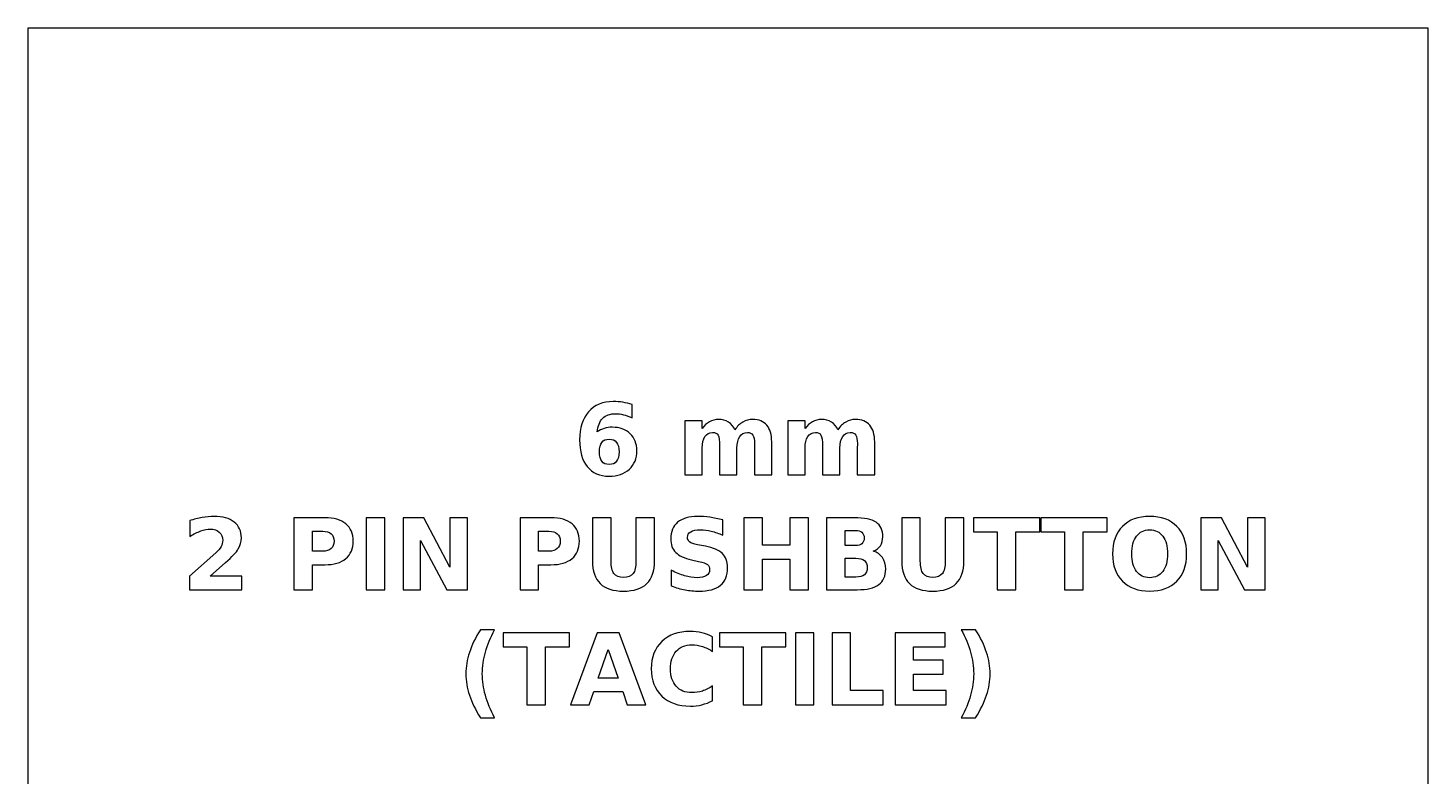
# Model space of a CAD drawing. Header units: centimetres. Extents: x -11.5 to -9.5, y -15.85 to -12.85.
# Drawn here: x -11.5 to -9.5, y -13.92 to -12.85 of the extents above; entities that cross this region are included whole.
import ezdxf

# ---------------------------------------------------------------- set-up
doc = ezdxf.new("R2010")
doc.units = ezdxf.units.CM
doc.header["$MEASUREMENT"] = 0
doc.layers.add('Layer 1', color=7, linetype='Continuous')

msp = doc.modelspace()

# ---------------------------------------------------------------- linework, layer by layer
at = {"layer": 'Layer 1', "color": 7}
msp.add_open_spline([(-11.5, -12.85), (-11.5, -12.85), (-9.5, -12.85), (-9.5, -12.85), (-9.5, -12.85), (-9.5, -12.85), (-9.5, -15.85), (-9.5, -15.85), (-9.5, -15.85), (-9.5, -15.85), (-11.5, -15.85), (-11.5, -15.85), (-11.5, -15.85), (-11.5, -15.85), (-11.5, -12.85), (-11.5, -12.85)], degree=3, knots=[0, 0, 0, 0, 0.25, 0.25, 0.25, 0.25, 0.5, 0.5, 0.5, 0.5, 0.75, 0.75, 0.75, 0.75, 1, 1, 1, 1], dxfattribs=at)
at = {"layer": 'Layer 1', "color": 250}
for points, knots in [([(-10.63686, -13.38802), (-10.63686, -13.38802), (-10.63686, -13.40705), (-10.63686, -13.40705), (-10.63686, -13.40705), (-10.64123, -13.40498), (-10.64532, -13.40345), (-10.64918, -13.40246), (-10.64918, -13.40246), (-10.65304, -13.40147), (-10.65682, -13.40098), (-10.66049, -13.40098), (-10.66049, -13.40098), (-10.6684, -13.40098), (-10.67453, -13.40317), (-10.67895, -13.40757), (-10.67895, -13.40757), (-10.68335, -13.41194), (-10.68594, -13.41845), (-10.68667, -13.42709), (-10.68667, -13.42709), (-10.68364, -13.42485), (-10.68034, -13.42316), (-10.67681, -13.42203), (-10.67681, -13.42203), (-10.67329, -13.4209), (-10.66943, -13.42034), (-10.66524, -13.42034), (-10.66524, -13.42034), (-10.65473, -13.42034), (-10.64624, -13.42342), (-10.6398, -13.42958), (-10.6398, -13.42958), (-10.63333, -13.43572), (-10.63011, -13.44378), (-10.63011, -13.45376), (-10.63011, -13.45376), (-10.63011, -13.46479), (-10.63371, -13.47361), (-10.64093, -13.48026), (-10.64093, -13.48026), (-10.64812, -13.48689), (-10.65781, -13.49021), (-10.66992, -13.49021), (-10.66992, -13.49021), (-10.68328, -13.49021), (-10.69363, -13.48569), (-10.70097, -13.47666), (-10.70097, -13.47666), (-10.70828, -13.46765), (-10.71195, -13.45484), (-10.71195, -13.43826), (-10.71195, -13.43826), (-10.71195, -13.42128), (-10.70767, -13.40792), (-10.69911, -13.39821), (-10.69911, -13.39821), (-10.69053, -13.38849), (-10.67879, -13.38362), (-10.66386, -13.38362), (-10.66386, -13.38362), (-10.65913, -13.38362), (-10.65454, -13.384), (-10.65007, -13.38473), (-10.65007, -13.38473), (-10.64563, -13.38546), (-10.64123, -13.38656), (-10.63686, -13.38802)], [0, 0, 0, 0, 0.0588235, 0.0588235, 0.0588235, 0.0588235, 0.1176471, 0.1176471, 0.1176471, 0.1176471, 0.1764706, 0.1764706, 0.1764706, 0.1764706, 0.2352941, 0.2352941, 0.2352941, 0.2352941, 0.2941176, 0.2941176, 0.2941176, 0.2941176, 0.3529412, 0.3529412, 0.3529412, 0.3529412, 0.4117647, 0.4117647, 0.4117647, 0.4117647, 0.4705882, 0.4705882, 0.4705882, 0.4705882, 0.5294118, 0.5294118, 0.5294118, 0.5294118, 0.5882353, 0.5882353, 0.5882353, 0.5882353, 0.6470588, 0.6470588, 0.6470588, 0.6470588, 0.7058824, 0.7058824, 0.7058824, 0.7058824, 0.7647059, 0.7647059, 0.7647059, 0.7647059, 0.8235294, 0.8235294, 0.8235294, 0.8235294, 0.8823529, 0.8823529, 0.8823529, 0.8823529, 0.9411765, 0.9411765, 0.9411765, 0.9411765, 1, 1, 1, 1]), ([(-10.49001, -13.42386), (-10.48688, -13.41909), (-10.48319, -13.41544), (-10.47888, -13.41295), (-10.47888, -13.41295), (-10.47458, -13.41043), (-10.46988, -13.40919), (-10.46473, -13.40919), (-10.46473, -13.40919), (-10.45586, -13.40919), (-10.44911, -13.41192), (-10.44448, -13.4174), (-10.44448, -13.4174), (-10.43984, -13.42285), (-10.43751, -13.4308), (-10.43751, -13.44122), (-10.43751, -13.44122), (-10.43751, -13.44122), (-10.43751, -13.48821), (-10.43751, -13.48821), (-10.43751, -13.48821), (-10.43751, -13.48821), (-10.46233, -13.48821), (-10.46233, -13.48821), (-10.46233, -13.48821), (-10.46233, -13.48821), (-10.46233, -13.44797), (-10.46233, -13.44797), (-10.46233, -13.44797), (-10.46228, -13.44738), (-10.46226, -13.44677), (-10.46223, -13.44611), (-10.46223, -13.44611), (-10.46221, -13.44548), (-10.46219, -13.44456), (-10.46219, -13.44336), (-10.46219, -13.44336), (-10.46219, -13.4379), (-10.46298, -13.43393), (-10.46461, -13.43148), (-10.46461, -13.43148), (-10.46621, -13.42901), (-10.46879, -13.42779), (-10.47237, -13.42779), (-10.47237, -13.42779), (-10.47707, -13.42779), (-10.48067, -13.42972), (-10.48323, -13.43358), (-10.48323, -13.43358), (-10.48577, -13.43743), (-10.48709, -13.44301), (-10.48719, -13.45032), (-10.48719, -13.45032), (-10.48719, -13.45032), (-10.48719, -13.48821), (-10.48719, -13.48821), (-10.48719, -13.48821), (-10.48719, -13.48821), (-10.512, -13.48821), (-10.512, -13.48821), (-10.512, -13.48821), (-10.512, -13.48821), (-10.512, -13.44797), (-10.512, -13.44797), (-10.512, -13.44797), (-10.512, -13.43943), (-10.51273, -13.43393), (-10.51421, -13.43148), (-10.51421, -13.43148), (-10.51567, -13.42901), (-10.51828, -13.42779), (-10.52204, -13.42779), (-10.52204, -13.42779), (-10.52679, -13.42779), (-10.53044, -13.42974), (-10.533, -13.43362), (-10.533, -13.43362), (-10.53556, -13.4375), (-10.53686, -13.44303), (-10.53686, -13.45025), (-10.53686, -13.45025), (-10.53686, -13.45025), (-10.53686, -13.48821), (-10.53686, -13.48821), (-10.53686, -13.48821), (-10.53686, -13.48821), (-10.56167, -13.48821), (-10.56167, -13.48821), (-10.56167, -13.48821), (-10.56167, -13.48821), (-10.56167, -13.41105), (-10.56167, -13.41105), (-10.56167, -13.41105), (-10.56167, -13.41105), (-10.53686, -13.41105), (-10.53686, -13.41105), (-10.53686, -13.41105), (-10.53686, -13.41105), (-10.53686, -13.42236), (-10.53686, -13.42236), (-10.53686, -13.42236), (-10.53382, -13.41798), (-10.53034, -13.41472), (-10.52641, -13.4125), (-10.52641, -13.4125), (-10.52249, -13.41029), (-10.51816, -13.40919), (-10.51343, -13.40919), (-10.51343, -13.40919), (-10.50812, -13.40919), (-10.50339, -13.41048), (-10.49932, -13.41305), (-10.49932, -13.41305), (-10.49523, -13.41563), (-10.49212, -13.41923), (-10.49001, -13.42386)], [0, 0, 0, 0, 0.0344828, 0.0344828, 0.0344828, 0.0344828, 0.0689655, 0.0689655, 0.0689655, 0.0689655, 0.1034483, 0.1034483, 0.1034483, 0.1034483, 0.137931, 0.137931, 0.137931, 0.137931, 0.1724138, 0.1724138, 0.1724138, 0.1724138, 0.2068966, 0.2068966, 0.2068966, 0.2068966, 0.2413793, 0.2413793, 0.2413793, 0.2413793, 0.2758621, 0.2758621, 0.2758621, 0.2758621, 0.3103448, 0.3103448, 0.3103448, 0.3103448, 0.3448276, 0.3448276, 0.3448276, 0.3448276, 0.3793103, 0.3793103, 0.3793103, 0.3793103, 0.4137931, 0.4137931, 0.4137931, 0.4137931, 0.4482759, 0.4482759, 0.4482759, 0.4482759, 0.4827586, 0.4827586, 0.4827586, 0.4827586, 0.5172414, 0.5172414, 0.5172414, 0.5172414, 0.5517241, 0.5517241, 0.5517241, 0.5517241, 0.5862069, 0.5862069, 0.5862069, 0.5862069, 0.6206897, 0.6206897, 0.6206897, 0.6206897, 0.6551724, 0.6551724, 0.6551724, 0.6551724, 0.6896552, 0.6896552, 0.6896552, 0.6896552, 0.7241379, 0.7241379, 0.7241379, 0.7241379, 0.7586207, 0.7586207, 0.7586207, 0.7586207, 0.7931034, 0.7931034, 0.7931034, 0.7931034, 0.8275862, 0.8275862, 0.8275862, 0.8275862, 0.862069, 0.862069, 0.862069, 0.862069, 0.8965517, 0.8965517, 0.8965517, 0.8965517, 0.9310345, 0.9310345, 0.9310345, 0.9310345, 0.9655172, 0.9655172, 0.9655172, 0.9655172, 1, 1, 1, 1]), ([(-10.34297, -13.42386), (-10.33984, -13.41909), (-10.33615, -13.41544), (-10.33184, -13.41295), (-10.33184, -13.41295), (-10.32754, -13.41043), (-10.32284, -13.40919), (-10.31769, -13.40919), (-10.31769, -13.40919), (-10.30882, -13.40919), (-10.30207, -13.41192), (-10.29744, -13.4174), (-10.29744, -13.4174), (-10.2928, -13.42285), (-10.29047, -13.4308), (-10.29047, -13.44122), (-10.29047, -13.44122), (-10.29047, -13.44122), (-10.29047, -13.48821), (-10.29047, -13.48821), (-10.29047, -13.48821), (-10.29047, -13.48821), (-10.31529, -13.48821), (-10.31529, -13.48821), (-10.31529, -13.48821), (-10.31529, -13.48821), (-10.31529, -13.44797), (-10.31529, -13.44797), (-10.31529, -13.44797), (-10.31524, -13.44738), (-10.31522, -13.44677), (-10.31519, -13.44611), (-10.31519, -13.44611), (-10.31517, -13.44548), (-10.31515, -13.44456), (-10.31515, -13.44336), (-10.31515, -13.44336), (-10.31515, -13.4379), (-10.31594, -13.43393), (-10.31757, -13.43148), (-10.31757, -13.43148), (-10.31917, -13.42901), (-10.32175, -13.42779), (-10.32533, -13.42779), (-10.32533, -13.42779), (-10.33003, -13.42779), (-10.33363, -13.42972), (-10.33619, -13.43358), (-10.33619, -13.43358), (-10.33873, -13.43743), (-10.34005, -13.44301), (-10.34015, -13.45032), (-10.34015, -13.45032), (-10.34015, -13.45032), (-10.34015, -13.48821), (-10.34015, -13.48821), (-10.34015, -13.48821), (-10.34015, -13.48821), (-10.36496, -13.48821), (-10.36496, -13.48821), (-10.36496, -13.48821), (-10.36496, -13.48821), (-10.36496, -13.44797), (-10.36496, -13.44797), (-10.36496, -13.44797), (-10.36496, -13.43943), (-10.36569, -13.43393), (-10.36717, -13.43148), (-10.36717, -13.43148), (-10.36863, -13.42901), (-10.37124, -13.42779), (-10.375, -13.42779), (-10.375, -13.42779), (-10.37975, -13.42779), (-10.3834, -13.42974), (-10.38596, -13.43362), (-10.38596, -13.43362), (-10.38852, -13.4375), (-10.38982, -13.44303), (-10.38982, -13.45025), (-10.38982, -13.45025), (-10.38982, -13.45025), (-10.38982, -13.48821), (-10.38982, -13.48821), (-10.38982, -13.48821), (-10.38982, -13.48821), (-10.41463, -13.48821), (-10.41463, -13.48821), (-10.41463, -13.48821), (-10.41463, -13.48821), (-10.41463, -13.41105), (-10.41463, -13.41105), (-10.41463, -13.41105), (-10.41463, -13.41105), (-10.38982, -13.41105), (-10.38982, -13.41105), (-10.38982, -13.41105), (-10.38982, -13.41105), (-10.38982, -13.42236), (-10.38982, -13.42236), (-10.38982, -13.42236), (-10.38678, -13.41798), (-10.3833, -13.41472), (-10.37937, -13.4125), (-10.37937, -13.4125), (-10.37545, -13.41029), (-10.37112, -13.40919), (-10.36639, -13.40919), (-10.36639, -13.40919), (-10.36108, -13.40919), (-10.35635, -13.41048), (-10.35228, -13.41305), (-10.35228, -13.41305), (-10.34819, -13.41563), (-10.34508, -13.41923), (-10.34297, -13.42386)], [0, 0, 0, 0, 0.0344828, 0.0344828, 0.0344828, 0.0344828, 0.0689655, 0.0689655, 0.0689655, 0.0689655, 0.1034483, 0.1034483, 0.1034483, 0.1034483, 0.137931, 0.137931, 0.137931, 0.137931, 0.1724138, 0.1724138, 0.1724138, 0.1724138, 0.2068966, 0.2068966, 0.2068966, 0.2068966, 0.2413793, 0.2413793, 0.2413793, 0.2413793, 0.2758621, 0.2758621, 0.2758621, 0.2758621, 0.3103448, 0.3103448, 0.3103448, 0.3103448, 0.3448276, 0.3448276, 0.3448276, 0.3448276, 0.3793103, 0.3793103, 0.3793103, 0.3793103, 0.4137931, 0.4137931, 0.4137931, 0.4137931, 0.4482759, 0.4482759, 0.4482759, 0.4482759, 0.4827586, 0.4827586, 0.4827586, 0.4827586, 0.5172414, 0.5172414, 0.5172414, 0.5172414, 0.5517241, 0.5517241, 0.5517241, 0.5517241, 0.5862069, 0.5862069, 0.5862069, 0.5862069, 0.6206897, 0.6206897, 0.6206897, 0.6206897, 0.6551724, 0.6551724, 0.6551724, 0.6551724, 0.6896552, 0.6896552, 0.6896552, 0.6896552, 0.7241379, 0.7241379, 0.7241379, 0.7241379, 0.7586207, 0.7586207, 0.7586207, 0.7586207, 0.7931034, 0.7931034, 0.7931034, 0.7931034, 0.8275862, 0.8275862, 0.8275862, 0.8275862, 0.862069, 0.862069, 0.862069, 0.862069, 0.8965517, 0.8965517, 0.8965517, 0.8965517, 0.9310345, 0.9310345, 0.9310345, 0.9310345, 0.9655172, 0.9655172, 0.9655172, 0.9655172, 1, 1, 1, 1]), ([(-10.66964, -13.43743), (-10.6743, -13.43743), (-10.67778, -13.43894), (-10.68008, -13.44195), (-10.68008, -13.44195), (-10.68241, -13.44496), (-10.68356, -13.44948), (-10.68356, -13.45547), (-10.68356, -13.45547), (-10.68356, -13.46149), (-10.68241, -13.46601), (-10.68008, -13.46902), (-10.68008, -13.46902), (-10.67778, -13.47203), (-10.6743, -13.47353), (-10.66964, -13.47353), (-10.66964, -13.47353), (-10.66496, -13.47353), (-10.66146, -13.47203), (-10.65915, -13.46902), (-10.65915, -13.46902), (-10.65682, -13.46601), (-10.65567, -13.46149), (-10.65567, -13.45547), (-10.65567, -13.45547), (-10.65567, -13.44948), (-10.65682, -13.44496), (-10.65915, -13.44195), (-10.65915, -13.44195), (-10.66146, -13.43894), (-10.66496, -13.43743), (-10.66964, -13.43743)], [0, 0, 0, 0, 0.125, 0.125, 0.125, 0.125, 0.25, 0.25, 0.25, 0.25, 0.375, 0.375, 0.375, 0.375, 0.5, 0.5, 0.5, 0.5, 0.625, 0.625, 0.625, 0.625, 0.75, 0.75, 0.75, 0.75, 0.875, 0.875, 0.875, 0.875, 1, 1, 1, 1]), ([(-11.23977, -13.63296), (-11.23977, -13.63296), (-11.19449, -13.63296), (-11.19449, -13.63296), (-11.19449, -13.63296), (-11.19449, -13.63296), (-11.19449, -13.65246), (-11.19449, -13.65246), (-11.19449, -13.65246), (-11.19449, -13.65246), (-11.26926, -13.65246), (-11.26926, -13.65246), (-11.26926, -13.65246), (-11.26926, -13.65246), (-11.26926, -13.63296), (-11.26926, -13.63296), (-11.26926, -13.63296), (-11.26926, -13.63296), (-11.2317, -13.59983), (-11.2317, -13.59983), (-11.2317, -13.59983), (-11.22834, -13.59679), (-11.22587, -13.59383), (-11.22427, -13.59094), (-11.22427, -13.59094), (-11.22265, -13.58804), (-11.22185, -13.58503), (-11.22185, -13.5819), (-11.22185, -13.5819), (-11.22185, -13.57708), (-11.22347, -13.5732), (-11.22671, -13.57026), (-11.22671, -13.57026), (-11.22994, -13.56732), (-11.23424, -13.56587), (-11.23963, -13.56587), (-11.23963, -13.56587), (-11.24376, -13.56587), (-11.24828, -13.56676), (-11.2532, -13.56852), (-11.2532, -13.56852), (-11.25811, -13.57029), (-11.26338, -13.57292), (-11.26898, -13.5764), (-11.26898, -13.5764), (-11.26898, -13.5764), (-11.26898, -13.5538), (-11.26898, -13.5538), (-11.26898, -13.5538), (-11.263, -13.55183), (-11.2571, -13.55032), (-11.25127, -13.54929), (-11.25127, -13.54929), (-11.24543, -13.54825), (-11.23972, -13.54773), (-11.2341, -13.54773), (-11.2341, -13.54773), (-11.2218, -13.54773), (-11.21223, -13.55044), (-11.20541, -13.55587), (-11.20541, -13.55587), (-11.19859, -13.56128), (-11.19518, -13.56883), (-11.19518, -13.57854), (-11.19518, -13.57854), (-11.19518, -13.58414), (-11.19663, -13.58936), (-11.19953, -13.59421), (-11.19953, -13.59421), (-11.20242, -13.59905), (-11.20851, -13.60554), (-11.21778, -13.61368), (-11.21778, -13.61368), (-11.21778, -13.61368), (-11.23977, -13.63296), (-11.23977, -13.63296)], [0, 0, 0, 0, 0.0526316, 0.0526316, 0.0526316, 0.0526316, 0.1052632, 0.1052632, 0.1052632, 0.1052632, 0.1578947, 0.1578947, 0.1578947, 0.1578947, 0.2105263, 0.2105263, 0.2105263, 0.2105263, 0.2631579, 0.2631579, 0.2631579, 0.2631579, 0.3157895, 0.3157895, 0.3157895, 0.3157895, 0.3684211, 0.3684211, 0.3684211, 0.3684211, 0.4210526, 0.4210526, 0.4210526, 0.4210526, 0.4736842, 0.4736842, 0.4736842, 0.4736842, 0.5263158, 0.5263158, 0.5263158, 0.5263158, 0.5789474, 0.5789474, 0.5789474, 0.5789474, 0.6315789, 0.6315789, 0.6315789, 0.6315789, 0.6842105, 0.6842105, 0.6842105, 0.6842105, 0.7368421, 0.7368421, 0.7368421, 0.7368421, 0.7894737, 0.7894737, 0.7894737, 0.7894737, 0.8421053, 0.8421053, 0.8421053, 0.8421053, 0.8947368, 0.8947368, 0.8947368, 0.8947368, 0.9473684, 0.9473684, 0.9473684, 0.9473684, 1, 1, 1, 1]), ([(-11.12015, -13.54959), (-11.12015, -13.54959), (-11.07613, -13.54959), (-11.07613, -13.54959), (-11.07613, -13.54959), (-11.06303, -13.54959), (-11.05298, -13.55251), (-11.04597, -13.55832), (-11.04597, -13.55832), (-11.03897, -13.56413), (-11.03546, -13.5724), (-11.03546, -13.58315), (-11.03546, -13.58315), (-11.03546, -13.59392), (-11.03897, -13.60222), (-11.04597, -13.60803), (-11.04597, -13.60803), (-11.05298, -13.61384), (-11.06303, -13.61676), (-11.07613, -13.61676), (-11.07613, -13.61676), (-11.07613, -13.61676), (-11.09362, -13.61676), (-11.09362, -13.61676), (-11.09362, -13.61676), (-11.09362, -13.61676), (-11.09362, -13.65246), (-11.09362, -13.65246), (-11.09362, -13.65246), (-11.09362, -13.65246), (-11.12015, -13.65246), (-11.12015, -13.65246), (-11.12015, -13.65246), (-11.12015, -13.65246), (-11.12015, -13.54959), (-11.12015, -13.54959)], [0, 0, 0, 0, 0.1111111, 0.1111111, 0.1111111, 0.1111111, 0.2222222, 0.2222222, 0.2222222, 0.2222222, 0.3333333, 0.3333333, 0.3333333, 0.3333333, 0.4444444, 0.4444444, 0.4444444, 0.4444444, 0.5555556, 0.5555556, 0.5555556, 0.5555556, 0.6666667, 0.6666667, 0.6666667, 0.6666667, 0.7777778, 0.7777778, 0.7777778, 0.7777778, 0.8888889, 0.8888889, 0.8888889, 0.8888889, 1, 1, 1, 1]), ([(-11.01674, -13.54959), (-11.01674, -13.54959), (-10.99021, -13.54959), (-10.99021, -13.54959), (-10.99021, -13.54959), (-10.99021, -13.54959), (-10.99021, -13.65246), (-10.99021, -13.65246), (-10.99021, -13.65246), (-10.99021, -13.65246), (-11.01674, -13.65246), (-11.01674, -13.65246), (-11.01674, -13.65246), (-11.01674, -13.65246), (-11.01674, -13.54959), (-11.01674, -13.54959)], [0, 0, 0, 0, 0.25, 0.25, 0.25, 0.25, 0.5, 0.5, 0.5, 0.5, 0.75, 0.75, 0.75, 0.75, 1, 1, 1, 1]), ([(-10.96425, -13.54959), (-10.96425, -13.54959), (-10.93462, -13.54959), (-10.93462, -13.54959), (-10.93462, -13.54959), (-10.93462, -13.54959), (-10.8972, -13.62015), (-10.8972, -13.62015), (-10.8972, -13.62015), (-10.8972, -13.62015), (-10.8972, -13.54959), (-10.8972, -13.54959), (-10.8972, -13.54959), (-10.8972, -13.54959), (-10.87206, -13.54959), (-10.87206, -13.54959), (-10.87206, -13.54959), (-10.87206, -13.54959), (-10.87206, -13.65246), (-10.87206, -13.65246), (-10.87206, -13.65246), (-10.87206, -13.65246), (-10.90169, -13.65246), (-10.90169, -13.65246), (-10.90169, -13.65246), (-10.90169, -13.65246), (-10.93911, -13.5819), (-10.93911, -13.5819), (-10.93911, -13.5819), (-10.93911, -13.5819), (-10.93911, -13.65246), (-10.93911, -13.65246), (-10.93911, -13.65246), (-10.93911, -13.65246), (-10.96425, -13.65246), (-10.96425, -13.65246), (-10.96425, -13.65246), (-10.96425, -13.65246), (-10.96425, -13.54959), (-10.96425, -13.54959)], [0, 0, 0, 0, 0.1, 0.1, 0.1, 0.1, 0.2, 0.2, 0.2, 0.2, 0.3, 0.3, 0.3, 0.3, 0.4, 0.4, 0.4, 0.4, 0.5, 0.5, 0.5, 0.5, 0.6, 0.6, 0.6, 0.6, 0.7, 0.7, 0.7, 0.7, 0.8, 0.8, 0.8, 0.8, 0.9, 0.9, 0.9, 0.9, 1, 1, 1, 1]), ([(-10.79703, -13.54959), (-10.79703, -13.54959), (-10.75301, -13.54959), (-10.75301, -13.54959), (-10.75301, -13.54959), (-10.73991, -13.54959), (-10.72986, -13.55251), (-10.72285, -13.55832), (-10.72285, -13.55832), (-10.71585, -13.56413), (-10.71234, -13.5724), (-10.71234, -13.58315), (-10.71234, -13.58315), (-10.71234, -13.59392), (-10.71585, -13.60222), (-10.72285, -13.60803), (-10.72285, -13.60803), (-10.72986, -13.61384), (-10.73991, -13.61676), (-10.75301, -13.61676), (-10.75301, -13.61676), (-10.75301, -13.61676), (-10.7705, -13.61676), (-10.7705, -13.61676), (-10.7705, -13.61676), (-10.7705, -13.61676), (-10.7705, -13.65246), (-10.7705, -13.65246), (-10.7705, -13.65246), (-10.7705, -13.65246), (-10.79703, -13.65246), (-10.79703, -13.65246), (-10.79703, -13.65246), (-10.79703, -13.65246), (-10.79703, -13.54959), (-10.79703, -13.54959)], [0, 0, 0, 0, 0.1111111, 0.1111111, 0.1111111, 0.1111111, 0.2222222, 0.2222222, 0.2222222, 0.2222222, 0.3333333, 0.3333333, 0.3333333, 0.3333333, 0.4444444, 0.4444444, 0.4444444, 0.4444444, 0.5555556, 0.5555556, 0.5555556, 0.5555556, 0.6666667, 0.6666667, 0.6666667, 0.6666667, 0.7777778, 0.7777778, 0.7777778, 0.7777778, 0.8888889, 0.8888889, 0.8888889, 0.8888889, 1, 1, 1, 1]), ([(-10.69362, -13.54959), (-10.69362, -13.54959), (-10.66709, -13.54959), (-10.66709, -13.54959), (-10.66709, -13.54959), (-10.66709, -13.54959), (-10.66709, -13.61126), (-10.66709, -13.61126), (-10.66709, -13.61126), (-10.66709, -13.61975), (-10.66571, -13.62584), (-10.66293, -13.62948), (-10.66293, -13.62948), (-10.66015, -13.63313), (-10.65562, -13.63496), (-10.64931, -13.63496), (-10.64931, -13.63496), (-10.64296, -13.63496), (-10.6384, -13.63313), (-10.63563, -13.62948), (-10.63563, -13.62948), (-10.63285, -13.62584), (-10.63146, -13.61975), (-10.63146, -13.61126), (-10.63146, -13.61126), (-10.63146, -13.61126), (-10.63146, -13.54959), (-10.63146, -13.54959), (-10.63146, -13.54959), (-10.63146, -13.54959), (-10.60493, -13.54959), (-10.60493, -13.54959), (-10.60493, -13.54959), (-10.60493, -13.54959), (-10.60493, -13.61126), (-10.60493, -13.61126), (-10.60493, -13.61126), (-10.60493, -13.62581), (-10.60858, -13.63666), (-10.61589, -13.64378), (-10.61589, -13.64378), (-10.62318, -13.65091), (-10.63433, -13.65446), (-10.64931, -13.65446), (-10.64931, -13.65446), (-10.66425, -13.65446), (-10.67537, -13.65091), (-10.68266, -13.64378), (-10.68266, -13.64378), (-10.68998, -13.63666), (-10.69362, -13.62581), (-10.69362, -13.61126), (-10.69362, -13.61126), (-10.69362, -13.61126), (-10.69362, -13.54959), (-10.69362, -13.54959)], [0, 0, 0, 0, 0.0714286, 0.0714286, 0.0714286, 0.0714286, 0.1428571, 0.1428571, 0.1428571, 0.1428571, 0.2142857, 0.2142857, 0.2142857, 0.2142857, 0.2857143, 0.2857143, 0.2857143, 0.2857143, 0.3571429, 0.3571429, 0.3571429, 0.3571429, 0.4285714, 0.4285714, 0.4285714, 0.4285714, 0.5, 0.5, 0.5, 0.5, 0.5714286, 0.5714286, 0.5714286, 0.5714286, 0.6428571, 0.6428571, 0.6428571, 0.6428571, 0.7142857, 0.7142857, 0.7142857, 0.7142857, 0.7857143, 0.7857143, 0.7857143, 0.7857143, 0.8571429, 0.8571429, 0.8571429, 0.8571429, 0.9285714, 0.9285714, 0.9285714, 0.9285714, 1, 1, 1, 1]), ([(-10.50745, -13.55284), (-10.50745, -13.55284), (-10.50745, -13.57459), (-10.50745, -13.57459), (-10.50745, -13.57459), (-10.5131, -13.57207), (-10.51862, -13.57017), (-10.52398, -13.56888), (-10.52398, -13.56888), (-10.52937, -13.56758), (-10.53445, -13.56695), (-10.53922, -13.56695), (-10.53922, -13.56695), (-10.54555, -13.56695), (-10.55025, -13.56782), (-10.55329, -13.56956), (-10.55329, -13.56956), (-10.55632, -13.57132), (-10.55783, -13.57403), (-10.55783, -13.5777), (-10.55783, -13.5777), (-10.55783, -13.58045), (-10.55682, -13.58261), (-10.55477, -13.58414), (-10.55477, -13.58414), (-10.55272, -13.58567), (-10.54901, -13.58701), (-10.54362, -13.58811), (-10.54362, -13.58811), (-10.54362, -13.58811), (-10.53233, -13.59037), (-10.53233, -13.59037), (-10.53233, -13.59037), (-10.52088, -13.59268), (-10.51277, -13.59616), (-10.50795, -13.60086), (-10.50795, -13.60086), (-10.50312, -13.60554), (-10.5007, -13.6122), (-10.5007, -13.62083), (-10.5007, -13.62083), (-10.5007, -13.63219), (-10.50406, -13.64063), (-10.51079, -13.64616), (-10.51079, -13.64616), (-10.51752, -13.65168), (-10.52779, -13.65446), (-10.54162, -13.65446), (-10.54162, -13.65446), (-10.54816, -13.65446), (-10.5547, -13.65385), (-10.56126, -13.6526), (-10.56126, -13.6526), (-10.56782, -13.65135), (-10.57441, -13.64952), (-10.58097, -13.6471), (-10.58097, -13.6471), (-10.58097, -13.6471), (-10.58097, -13.62471), (-10.58097, -13.62471), (-10.58097, -13.62471), (-10.57441, -13.62819), (-10.56806, -13.63082), (-10.56192, -13.63259), (-10.56192, -13.63259), (-10.55578, -13.63435), (-10.54988, -13.63524), (-10.54419, -13.63524), (-10.54419, -13.63524), (-10.5384, -13.63524), (-10.53396, -13.63428), (-10.53088, -13.63235), (-10.53088, -13.63235), (-10.52779, -13.63042), (-10.52627, -13.62767), (-10.52627, -13.62407), (-10.52627, -13.62407), (-10.52627, -13.62087), (-10.5273, -13.61838), (-10.52939, -13.61664), (-10.52939, -13.61664), (-10.53149, -13.6149), (-10.53565, -13.61333), (-10.54191, -13.61196), (-10.54191, -13.61196), (-10.54191, -13.61196), (-10.55218, -13.60968), (-10.55218, -13.60968), (-10.55218, -13.60968), (-10.56246, -13.60747), (-10.56999, -13.60397), (-10.57474, -13.59914), (-10.57474, -13.59914), (-10.57949, -13.59432), (-10.58186, -13.58781), (-10.58186, -13.57965), (-10.58186, -13.57965), (-10.58186, -13.56939), (-10.57855, -13.56151), (-10.57194, -13.55601), (-10.57194, -13.55601), (-10.56533, -13.55048), (-10.55583, -13.54773), (-10.54341, -13.54773), (-10.54341, -13.54773), (-10.53777, -13.54773), (-10.53196, -13.54816), (-10.52598, -13.549), (-10.52598, -13.549), (-10.52001, -13.54985), (-10.51383, -13.55112), (-10.50745, -13.55284)], [0, 0, 0, 0, 0.0357143, 0.0357143, 0.0357143, 0.0357143, 0.0714286, 0.0714286, 0.0714286, 0.0714286, 0.1071429, 0.1071429, 0.1071429, 0.1071429, 0.1428571, 0.1428571, 0.1428571, 0.1428571, 0.1785714, 0.1785714, 0.1785714, 0.1785714, 0.2142857, 0.2142857, 0.2142857, 0.2142857, 0.25, 0.25, 0.25, 0.25, 0.2857143, 0.2857143, 0.2857143, 0.2857143, 0.3214286, 0.3214286, 0.3214286, 0.3214286, 0.3571429, 0.3571429, 0.3571429, 0.3571429, 0.3928571, 0.3928571, 0.3928571, 0.3928571, 0.4285714, 0.4285714, 0.4285714, 0.4285714, 0.4642857, 0.4642857, 0.4642857, 0.4642857, 0.5, 0.5, 0.5, 0.5, 0.5357143, 0.5357143, 0.5357143, 0.5357143, 0.5714286, 0.5714286, 0.5714286, 0.5714286, 0.6071429, 0.6071429, 0.6071429, 0.6071429, 0.6428571, 0.6428571, 0.6428571, 0.6428571, 0.6785714, 0.6785714, 0.6785714, 0.6785714, 0.7142857, 0.7142857, 0.7142857, 0.7142857, 0.75, 0.75, 0.75, 0.75, 0.7857143, 0.7857143, 0.7857143, 0.7857143, 0.8214286, 0.8214286, 0.8214286, 0.8214286, 0.8571429, 0.8571429, 0.8571429, 0.8571429, 0.8928571, 0.8928571, 0.8928571, 0.8928571, 0.9285714, 0.9285714, 0.9285714, 0.9285714, 0.9642857, 0.9642857, 0.9642857, 0.9642857, 1, 1, 1, 1]), ([(-10.47742, -13.54959), (-10.47742, -13.54959), (-10.45089, -13.54959), (-10.45089, -13.54959), (-10.45089, -13.54959), (-10.45089, -13.54959), (-10.45089, -13.5888), (-10.45089, -13.5888), (-10.45089, -13.5888), (-10.45089, -13.5888), (-10.41176, -13.5888), (-10.41176, -13.5888), (-10.41176, -13.5888), (-10.41176, -13.5888), (-10.41176, -13.54959), (-10.41176, -13.54959), (-10.41176, -13.54959), (-10.41176, -13.54959), (-10.38523, -13.54959), (-10.38523, -13.54959), (-10.38523, -13.54959), (-10.38523, -13.54959), (-10.38523, -13.65246), (-10.38523, -13.65246), (-10.38523, -13.65246), (-10.38523, -13.65246), (-10.41176, -13.65246), (-10.41176, -13.65246), (-10.41176, -13.65246), (-10.41176, -13.65246), (-10.41176, -13.60886), (-10.41176, -13.60886), (-10.41176, -13.60886), (-10.41176, -13.60886), (-10.45089, -13.60886), (-10.45089, -13.60886), (-10.45089, -13.60886), (-10.45089, -13.60886), (-10.45089, -13.65246), (-10.45089, -13.65246), (-10.45089, -13.65246), (-10.45089, -13.65246), (-10.47742, -13.65246), (-10.47742, -13.65246), (-10.47742, -13.65246), (-10.47742, -13.65246), (-10.47742, -13.54959), (-10.47742, -13.54959)], [0, 0, 0, 0, 0.0833333, 0.0833333, 0.0833333, 0.0833333, 0.1666667, 0.1666667, 0.1666667, 0.1666667, 0.25, 0.25, 0.25, 0.25, 0.3333333, 0.3333333, 0.3333333, 0.3333333, 0.4166667, 0.4166667, 0.4166667, 0.4166667, 0.5, 0.5, 0.5, 0.5, 0.5833333, 0.5833333, 0.5833333, 0.5833333, 0.6666667, 0.6666667, 0.6666667, 0.6666667, 0.75, 0.75, 0.75, 0.75, 0.8333333, 0.8333333, 0.8333333, 0.8333333, 0.9166667, 0.9166667, 0.9166667, 0.9166667, 1, 1, 1, 1]), ([(-10.29256, -13.5974), (-10.28687, -13.59905), (-10.28245, -13.60211), (-10.27932, -13.60658), (-10.27932, -13.60658), (-10.27619, -13.61102), (-10.27464, -13.6165), (-10.27464, -13.62297), (-10.27464, -13.62297), (-10.27464, -13.63289), (-10.27801, -13.64028), (-10.28471, -13.64515), (-10.28471, -13.64515), (-10.29141, -13.65001), (-10.30162, -13.65246), (-10.31531, -13.65246), (-10.31531, -13.65246), (-10.31531, -13.65246), (-10.35933, -13.65246), (-10.35933, -13.65246), (-10.35933, -13.65246), (-10.35933, -13.65246), (-10.35933, -13.54959), (-10.35933, -13.54959), (-10.35933, -13.54959), (-10.35933, -13.54959), (-10.31951, -13.54959), (-10.31951, -13.54959), (-10.31951, -13.54959), (-10.30522, -13.54959), (-10.29487, -13.55175), (-10.28847, -13.55606), (-10.28847, -13.55606), (-10.28205, -13.56039), (-10.27885, -13.5673), (-10.27885, -13.5768), (-10.27885, -13.5768), (-10.27885, -13.58181), (-10.28003, -13.58607), (-10.28236, -13.5896), (-10.28236, -13.5896), (-10.28471, -13.5931), (-10.28809, -13.59571), (-10.29256, -13.5974)], [0, 0, 0, 0, 0.0909091, 0.0909091, 0.0909091, 0.0909091, 0.1818182, 0.1818182, 0.1818182, 0.1818182, 0.2727273, 0.2727273, 0.2727273, 0.2727273, 0.3636364, 0.3636364, 0.3636364, 0.3636364, 0.4545455, 0.4545455, 0.4545455, 0.4545455, 0.5454545, 0.5454545, 0.5454545, 0.5454545, 0.6363636, 0.6363636, 0.6363636, 0.6363636, 0.7272727, 0.7272727, 0.7272727, 0.7272727, 0.8181818, 0.8181818, 0.8181818, 0.8181818, 0.9090909, 0.9090909, 0.9090909, 0.9090909, 1, 1, 1, 1]), ([(-10.25178, -13.54959), (-10.25178, -13.54959), (-10.22525, -13.54959), (-10.22525, -13.54959), (-10.22525, -13.54959), (-10.22525, -13.54959), (-10.22525, -13.61126), (-10.22525, -13.61126), (-10.22525, -13.61126), (-10.22525, -13.61975), (-10.22387, -13.62584), (-10.22109, -13.62948), (-10.22109, -13.62948), (-10.21831, -13.63313), (-10.21378, -13.63496), (-10.20747, -13.63496), (-10.20747, -13.63496), (-10.20112, -13.63496), (-10.19656, -13.63313), (-10.19379, -13.62948), (-10.19379, -13.62948), (-10.19101, -13.62584), (-10.18962, -13.61975), (-10.18962, -13.61126), (-10.18962, -13.61126), (-10.18962, -13.61126), (-10.18962, -13.54959), (-10.18962, -13.54959), (-10.18962, -13.54959), (-10.18962, -13.54959), (-10.16309, -13.54959), (-10.16309, -13.54959), (-10.16309, -13.54959), (-10.16309, -13.54959), (-10.16309, -13.61126), (-10.16309, -13.61126), (-10.16309, -13.61126), (-10.16309, -13.62581), (-10.16674, -13.63666), (-10.17405, -13.64378), (-10.17405, -13.64378), (-10.18134, -13.65091), (-10.19249, -13.65446), (-10.20747, -13.65446), (-10.20747, -13.65446), (-10.22241, -13.65446), (-10.23353, -13.65091), (-10.24082, -13.64378), (-10.24082, -13.64378), (-10.24814, -13.63666), (-10.25178, -13.62581), (-10.25178, -13.61126), (-10.25178, -13.61126), (-10.25178, -13.61126), (-10.25178, -13.54959), (-10.25178, -13.54959)], [0, 0, 0, 0, 0.0714286, 0.0714286, 0.0714286, 0.0714286, 0.1428571, 0.1428571, 0.1428571, 0.1428571, 0.2142857, 0.2142857, 0.2142857, 0.2142857, 0.2857143, 0.2857143, 0.2857143, 0.2857143, 0.3571429, 0.3571429, 0.3571429, 0.3571429, 0.4285714, 0.4285714, 0.4285714, 0.4285714, 0.5, 0.5, 0.5, 0.5, 0.5714286, 0.5714286, 0.5714286, 0.5714286, 0.6428571, 0.6428571, 0.6428571, 0.6428571, 0.7142857, 0.7142857, 0.7142857, 0.7142857, 0.7857143, 0.7857143, 0.7857143, 0.7857143, 0.8571429, 0.8571429, 0.8571429, 0.8571429, 0.9285714, 0.9285714, 0.9285714, 0.9285714, 1, 1, 1, 1]), ([(-10.14948, -13.54959), (-10.14948, -13.54959), (-10.05468, -13.54959), (-10.05468, -13.54959), (-10.05468, -13.54959), (-10.05468, -13.54959), (-10.05468, -13.56965), (-10.05468, -13.56965), (-10.05468, -13.56965), (-10.05468, -13.56965), (-10.08878, -13.56965), (-10.08878, -13.56965), (-10.08878, -13.56965), (-10.08878, -13.56965), (-10.08878, -13.65246), (-10.08878, -13.65246), (-10.08878, -13.65246), (-10.08878, -13.65246), (-10.11531, -13.65246), (-10.11531, -13.65246), (-10.11531, -13.65246), (-10.11531, -13.65246), (-10.11531, -13.56965), (-10.11531, -13.56965), (-10.11531, -13.56965), (-10.11531, -13.56965), (-10.14948, -13.56965), (-10.14948, -13.56965), (-10.14948, -13.56965), (-10.14948, -13.56965), (-10.14948, -13.54959), (-10.14948, -13.54959)], [0, 0, 0, 0, 0.125, 0.125, 0.125, 0.125, 0.25, 0.25, 0.25, 0.25, 0.375, 0.375, 0.375, 0.375, 0.5, 0.5, 0.5, 0.5, 0.625, 0.625, 0.625, 0.625, 0.75, 0.75, 0.75, 0.75, 0.875, 0.875, 0.875, 0.875, 1, 1, 1, 1]), ([(-10.05322, -13.54959), (-10.05322, -13.54959), (-9.95842, -13.54959), (-9.95842, -13.54959), (-9.95842, -13.54959), (-9.95842, -13.54959), (-9.95842, -13.56965), (-9.95842, -13.56965), (-9.95842, -13.56965), (-9.95842, -13.56965), (-9.99252, -13.56965), (-9.99252, -13.56965), (-9.99252, -13.56965), (-9.99252, -13.56965), (-9.99252, -13.65246), (-9.99252, -13.65246), (-9.99252, -13.65246), (-9.99252, -13.65246), (-10.01905, -13.65246), (-10.01905, -13.65246), (-10.01905, -13.65246), (-10.01905, -13.65246), (-10.01905, -13.56965), (-10.01905, -13.56965), (-10.01905, -13.56965), (-10.01905, -13.56965), (-10.05322, -13.56965), (-10.05322, -13.56965), (-10.05322, -13.56965), (-10.05322, -13.56965), (-10.05322, -13.54959), (-10.05322, -13.54959)], [0, 0, 0, 0, 0.125, 0.125, 0.125, 0.125, 0.25, 0.25, 0.25, 0.25, 0.375, 0.375, 0.375, 0.375, 0.5, 0.5, 0.5, 0.5, 0.625, 0.625, 0.625, 0.625, 0.75, 0.75, 0.75, 0.75, 0.875, 0.875, 0.875, 0.875, 1, 1, 1, 1]), ([(-9.89769, -13.54773), (-9.88116, -13.54773), (-9.8682, -13.55246), (-9.85884, -13.56194), (-9.85884, -13.56194), (-9.84946, -13.57139), (-9.84478, -13.58444), (-9.84478, -13.60112), (-9.84478, -13.60112), (-9.84478, -13.61775), (-9.84946, -13.6308), (-9.85884, -13.64025), (-9.85884, -13.64025), (-9.8682, -13.64973), (-9.88116, -13.65446), (-9.89769, -13.65446), (-9.89769, -13.65446), (-9.91418, -13.65446), (-9.92711, -13.64973), (-9.93652, -13.64025), (-9.93652, -13.64025), (-9.9459, -13.6308), (-9.95061, -13.61775), (-9.95061, -13.60112), (-9.95061, -13.60112), (-9.95061, -13.58444), (-9.9459, -13.57139), (-9.93652, -13.56194), (-9.93652, -13.56194), (-9.92711, -13.55246), (-9.91418, -13.54773), (-9.89769, -13.54773)], [0, 0, 0, 0, 0.125, 0.125, 0.125, 0.125, 0.25, 0.25, 0.25, 0.25, 0.375, 0.375, 0.375, 0.375, 0.5, 0.5, 0.5, 0.5, 0.625, 0.625, 0.625, 0.625, 0.75, 0.75, 0.75, 0.75, 0.875, 0.875, 0.875, 0.875, 1, 1, 1, 1]), ([(-9.82471, -13.54959), (-9.82471, -13.54959), (-9.79508, -13.54959), (-9.79508, -13.54959), (-9.79508, -13.54959), (-9.79508, -13.54959), (-9.75766, -13.62015), (-9.75766, -13.62015), (-9.75766, -13.62015), (-9.75766, -13.62015), (-9.75766, -13.54959), (-9.75766, -13.54959), (-9.75766, -13.54959), (-9.75766, -13.54959), (-9.73252, -13.54959), (-9.73252, -13.54959), (-9.73252, -13.54959), (-9.73252, -13.54959), (-9.73252, -13.65246), (-9.73252, -13.65246), (-9.73252, -13.65246), (-9.73252, -13.65246), (-9.76215, -13.65246), (-9.76215, -13.65246), (-9.76215, -13.65246), (-9.76215, -13.65246), (-9.79957, -13.5819), (-9.79957, -13.5819), (-9.79957, -13.5819), (-9.79957, -13.5819), (-9.79957, -13.65246), (-9.79957, -13.65246), (-9.79957, -13.65246), (-9.79957, -13.65246), (-9.82471, -13.65246), (-9.82471, -13.65246), (-9.82471, -13.65246), (-9.82471, -13.65246), (-9.82471, -13.54959), (-9.82471, -13.54959)], [0, 0, 0, 0, 0.1, 0.1, 0.1, 0.1, 0.2, 0.2, 0.2, 0.2, 0.3, 0.3, 0.3, 0.3, 0.4, 0.4, 0.4, 0.4, 0.5, 0.5, 0.5, 0.5, 0.6, 0.6, 0.6, 0.6, 0.7, 0.7, 0.7, 0.7, 0.8, 0.8, 0.8, 0.8, 0.9, 0.9, 0.9, 0.9, 1, 1, 1, 1]), ([(-11.09362, -13.56881), (-11.09362, -13.56881), (-11.09362, -13.59754), (-11.09362, -13.59754), (-11.09362, -13.59754), (-11.09362, -13.59754), (-11.07895, -13.59754), (-11.07895, -13.59754), (-11.07895, -13.59754), (-11.0738, -13.59754), (-11.06982, -13.5963), (-11.06702, -13.59378), (-11.06702, -13.59378), (-11.06422, -13.59129), (-11.06281, -13.58774), (-11.06281, -13.58315), (-11.06281, -13.58315), (-11.06281, -13.57854), (-11.06422, -13.57501), (-11.06702, -13.57252), (-11.06702, -13.57252), (-11.06982, -13.57005), (-11.0738, -13.56881), (-11.07895, -13.56881), (-11.07895, -13.56881), (-11.07895, -13.56881), (-11.09362, -13.56881), (-11.09362, -13.56881)], [0, 0, 0, 0, 0.1428571, 0.1428571, 0.1428571, 0.1428571, 0.2857143, 0.2857143, 0.2857143, 0.2857143, 0.4285714, 0.4285714, 0.4285714, 0.4285714, 0.5714286, 0.5714286, 0.5714286, 0.5714286, 0.7142857, 0.7142857, 0.7142857, 0.7142857, 0.8571429, 0.8571429, 0.8571429, 0.8571429, 1, 1, 1, 1]), ([(-10.7705, -13.56881), (-10.7705, -13.56881), (-10.7705, -13.59754), (-10.7705, -13.59754), (-10.7705, -13.59754), (-10.7705, -13.59754), (-10.75583, -13.59754), (-10.75583, -13.59754), (-10.75583, -13.59754), (-10.75068, -13.59754), (-10.7467, -13.5963), (-10.7439, -13.59378), (-10.7439, -13.59378), (-10.7411, -13.59129), (-10.73969, -13.58774), (-10.73969, -13.58315), (-10.73969, -13.58315), (-10.73969, -13.57854), (-10.7411, -13.57501), (-10.7439, -13.57252), (-10.7439, -13.57252), (-10.7467, -13.57005), (-10.75068, -13.56881), (-10.75583, -13.56881), (-10.75583, -13.56881), (-10.75583, -13.56881), (-10.7705, -13.56881), (-10.7705, -13.56881)], [0, 0, 0, 0, 0.1428571, 0.1428571, 0.1428571, 0.1428571, 0.2857143, 0.2857143, 0.2857143, 0.2857143, 0.4285714, 0.4285714, 0.4285714, 0.4285714, 0.5714286, 0.5714286, 0.5714286, 0.5714286, 0.7142857, 0.7142857, 0.7142857, 0.7142857, 0.8571429, 0.8571429, 0.8571429, 0.8571429, 1, 1, 1, 1]), ([(-10.31813, -13.58941), (-10.31394, -13.58941), (-10.31077, -13.58849), (-10.30863, -13.58666), (-10.30863, -13.58666), (-10.30646, -13.58482), (-10.30538, -13.58212), (-10.30538, -13.57852), (-10.30538, -13.57852), (-10.30538, -13.57499), (-10.30646, -13.57231), (-10.30863, -13.57045), (-10.30863, -13.57045), (-10.31077, -13.56859), (-10.31394, -13.56765), (-10.31813, -13.56765), (-10.31813, -13.56765), (-10.31813, -13.56765), (-10.3328, -13.56765), (-10.3328, -13.56765), (-10.3328, -13.56765), (-10.3328, -13.56765), (-10.3328, -13.58941), (-10.3328, -13.58941), (-10.3328, -13.58941), (-10.3328, -13.58941), (-10.31813, -13.58941), (-10.31813, -13.58941)], [0, 0, 0, 0, 0.1428571, 0.1428571, 0.1428571, 0.1428571, 0.2857143, 0.2857143, 0.2857143, 0.2857143, 0.4285714, 0.4285714, 0.4285714, 0.4285714, 0.5714286, 0.5714286, 0.5714286, 0.5714286, 0.7142857, 0.7142857, 0.7142857, 0.7142857, 0.8571429, 0.8571429, 0.8571429, 0.8571429, 1, 1, 1, 1]), ([(-9.89769, -13.56695), (-9.90578, -13.56695), (-9.91204, -13.56993), (-9.91651, -13.57591), (-9.91651, -13.57591), (-9.92095, -13.58188), (-9.92319, -13.59028), (-9.92319, -13.60112), (-9.92319, -13.60112), (-9.92319, -13.61194), (-9.92095, -13.62031), (-9.91651, -13.62628), (-9.91651, -13.62628), (-9.91204, -13.63226), (-9.90578, -13.63524), (-9.89769, -13.63524), (-9.89769, -13.63524), (-9.88955, -13.63524), (-9.88328, -13.63226), (-9.87881, -13.62628), (-9.87881, -13.62628), (-9.87436, -13.62031), (-9.87213, -13.61194), (-9.87213, -13.60112), (-9.87213, -13.60112), (-9.87213, -13.59028), (-9.87436, -13.58188), (-9.87881, -13.57591), (-9.87881, -13.57591), (-9.88328, -13.56993), (-9.88955, -13.56695), (-9.89769, -13.56695)], [0, 0, 0, 0, 0.125, 0.125, 0.125, 0.125, 0.25, 0.25, 0.25, 0.25, 0.375, 0.375, 0.375, 0.375, 0.5, 0.5, 0.5, 0.5, 0.625, 0.625, 0.625, 0.625, 0.75, 0.75, 0.75, 0.75, 0.875, 0.875, 0.875, 0.875, 1, 1, 1, 1]), ([(-10.31723, -13.6344), (-10.31189, -13.6344), (-10.3079, -13.63327), (-10.30519, -13.63103), (-10.30519, -13.63103), (-10.30251, -13.62878), (-10.30117, -13.62537), (-10.30117, -13.62083), (-10.30117, -13.62083), (-10.30117, -13.61638), (-10.30251, -13.61304), (-10.30517, -13.61081), (-10.30517, -13.61081), (-10.30783, -13.60857), (-10.31185, -13.60747), (-10.31723, -13.60747), (-10.31723, -13.60747), (-10.31723, -13.60747), (-10.3328, -13.60747), (-10.3328, -13.60747), (-10.3328, -13.60747), (-10.3328, -13.60747), (-10.3328, -13.6344), (-10.3328, -13.6344), (-10.3328, -13.6344), (-10.3328, -13.6344), (-10.31723, -13.6344), (-10.31723, -13.6344)], [0, 0, 0, 0, 0.1428571, 0.1428571, 0.1428571, 0.1428571, 0.2857143, 0.2857143, 0.2857143, 0.2857143, 0.4285714, 0.4285714, 0.4285714, 0.4285714, 0.5714286, 0.5714286, 0.5714286, 0.5714286, 0.7142857, 0.7142857, 0.7142857, 0.7142857, 0.8571429, 0.8571429, 0.8571429, 0.8571429, 1, 1, 1, 1]), ([(-10.83334, -13.83531), (-10.83334, -13.83531), (-10.8538, -13.83531), (-10.8538, -13.83531), (-10.8538, -13.83531), (-10.86083, -13.82398), (-10.86603, -13.81318), (-10.86937, -13.80295), (-10.86937, -13.80295), (-10.87273, -13.79274), (-10.8744, -13.78261), (-10.8744, -13.77254), (-10.8744, -13.77254), (-10.8744, -13.76248), (-10.87271, -13.75229), (-10.86935, -13.74199), (-10.86935, -13.74199), (-10.86596, -13.73167), (-10.86079, -13.7209), (-10.8538, -13.70963), (-10.8538, -13.70963), (-10.8538, -13.70963), (-10.83334, -13.70963), (-10.83334, -13.70963), (-10.83334, -13.70963), (-10.83922, -13.72052), (-10.84362, -13.73117), (-10.84656, -13.74157), (-10.84656, -13.74157), (-10.8495, -13.75196), (-10.85098, -13.76224), (-10.85098, -13.7724), (-10.85098, -13.7724), (-10.85098, -13.78256), (-10.84952, -13.79284), (-10.84661, -13.80328), (-10.84661, -13.80328), (-10.84369, -13.8137), (-10.83927, -13.82438), (-10.83334, -13.83531)], [0, 0, 0, 0, 0.1, 0.1, 0.1, 0.1, 0.2, 0.2, 0.2, 0.2, 0.3, 0.3, 0.3, 0.3, 0.4, 0.4, 0.4, 0.4, 0.5, 0.5, 0.5, 0.5, 0.6, 0.6, 0.6, 0.6, 0.7, 0.7, 0.7, 0.7, 0.8, 0.8, 0.8, 0.8, 0.9, 0.9, 0.9, 0.9, 1, 1, 1, 1]), ([(-10.82137, -13.71384), (-10.82137, -13.71384), (-10.72657, -13.71384), (-10.72657, -13.71384), (-10.72657, -13.71384), (-10.72657, -13.71384), (-10.72657, -13.7339), (-10.72657, -13.7339), (-10.72657, -13.7339), (-10.72657, -13.7339), (-10.76067, -13.7339), (-10.76067, -13.7339), (-10.76067, -13.7339), (-10.76067, -13.7339), (-10.76067, -13.81671), (-10.76067, -13.81671), (-10.76067, -13.81671), (-10.76067, -13.81671), (-10.7872, -13.81671), (-10.7872, -13.81671), (-10.7872, -13.81671), (-10.7872, -13.81671), (-10.7872, -13.7339), (-10.7872, -13.7339), (-10.7872, -13.7339), (-10.7872, -13.7339), (-10.82137, -13.7339), (-10.82137, -13.7339), (-10.82137, -13.7339), (-10.82137, -13.7339), (-10.82137, -13.71384), (-10.82137, -13.71384)], [0, 0, 0, 0, 0.125, 0.125, 0.125, 0.125, 0.25, 0.25, 0.25, 0.25, 0.375, 0.375, 0.375, 0.375, 0.5, 0.5, 0.5, 0.5, 0.625, 0.625, 0.625, 0.625, 0.75, 0.75, 0.75, 0.75, 0.875, 0.875, 0.875, 0.875, 1, 1, 1, 1]), ([(-10.65041, -13.79799), (-10.65041, -13.79799), (-10.6919, -13.79799), (-10.6919, -13.79799), (-10.6919, -13.79799), (-10.6919, -13.79799), (-10.69844, -13.81671), (-10.69844, -13.81671), (-10.69844, -13.81671), (-10.69844, -13.81671), (-10.72511, -13.81671), (-10.72511, -13.81671), (-10.72511, -13.81671), (-10.72511, -13.81671), (-10.68701, -13.71384), (-10.68701, -13.71384), (-10.68701, -13.71384), (-10.68701, -13.71384), (-10.65538, -13.71384), (-10.65538, -13.71384), (-10.65538, -13.71384), (-10.65538, -13.71384), (-10.61728, -13.81671), (-10.61728, -13.81671), (-10.61728, -13.81671), (-10.61728, -13.81671), (-10.64395, -13.81671), (-10.64395, -13.81671), (-10.64395, -13.81671), (-10.64395, -13.81671), (-10.65041, -13.79799), (-10.65041, -13.79799)], [0, 0, 0, 0, 0.125, 0.125, 0.125, 0.125, 0.25, 0.25, 0.25, 0.25, 0.375, 0.375, 0.375, 0.375, 0.5, 0.5, 0.5, 0.5, 0.625, 0.625, 0.625, 0.625, 0.75, 0.75, 0.75, 0.75, 0.875, 0.875, 0.875, 0.875, 1, 1, 1, 1]), ([(-10.52203, -13.81107), (-10.52689, -13.81358), (-10.53197, -13.81549), (-10.53727, -13.81678), (-10.53727, -13.81678), (-10.54253, -13.81807), (-10.54806, -13.81871), (-10.5538, -13.81871), (-10.5538, -13.81871), (-10.57092, -13.81871), (-10.58449, -13.81391), (-10.59451, -13.80434), (-10.59451, -13.80434), (-10.60453, -13.79477), (-10.60954, -13.78179), (-10.60954, -13.76537), (-10.60954, -13.76537), (-10.60954, -13.74893), (-10.60453, -13.73592), (-10.59451, -13.72635), (-10.59451, -13.72635), (-10.58449, -13.71678), (-10.57092, -13.71198), (-10.5538, -13.71198), (-10.5538, -13.71198), (-10.54806, -13.71198), (-10.54253, -13.71262), (-10.53727, -13.71391), (-10.53727, -13.71391), (-10.53197, -13.7152), (-10.52689, -13.71711), (-10.52203, -13.71963), (-10.52203, -13.71963), (-10.52203, -13.71963), (-10.52203, -13.74091), (-10.52203, -13.74091), (-10.52203, -13.74091), (-10.52694, -13.73755), (-10.53179, -13.7351), (-10.53656, -13.73355), (-10.53656, -13.73355), (-10.54133, -13.73197), (-10.54637, -13.7312), (-10.55166, -13.7312), (-10.55166, -13.7312), (-10.56111, -13.7312), (-10.56857, -13.73423), (-10.57398, -13.7403), (-10.57398, -13.7403), (-10.57941, -13.74637), (-10.58212, -13.75472), (-10.58212, -13.76537), (-10.58212, -13.76537), (-10.58212, -13.776), (-10.57941, -13.78433), (-10.57398, -13.79039), (-10.57398, -13.79039), (-10.56857, -13.79646), (-10.56111, -13.79949), (-10.55166, -13.79949), (-10.55166, -13.79949), (-10.54637, -13.79949), (-10.54133, -13.79872), (-10.53656, -13.79714), (-10.53656, -13.79714), (-10.53179, -13.79559), (-10.52694, -13.79314), (-10.52203, -13.78978), (-10.52203, -13.78978), (-10.52203, -13.78978), (-10.52203, -13.81107), (-10.52203, -13.81107)], [0, 0, 0, 0, 0.0555556, 0.0555556, 0.0555556, 0.0555556, 0.1111111, 0.1111111, 0.1111111, 0.1111111, 0.1666667, 0.1666667, 0.1666667, 0.1666667, 0.2222222, 0.2222222, 0.2222222, 0.2222222, 0.2777778, 0.2777778, 0.2777778, 0.2777778, 0.3333333, 0.3333333, 0.3333333, 0.3333333, 0.3888889, 0.3888889, 0.3888889, 0.3888889, 0.4444444, 0.4444444, 0.4444444, 0.4444444, 0.5, 0.5, 0.5, 0.5, 0.5555556, 0.5555556, 0.5555556, 0.5555556, 0.6111111, 0.6111111, 0.6111111, 0.6111111, 0.6666667, 0.6666667, 0.6666667, 0.6666667, 0.7222222, 0.7222222, 0.7222222, 0.7222222, 0.7777778, 0.7777778, 0.7777778, 0.7777778, 0.8333333, 0.8333333, 0.8333333, 0.8333333, 0.8888889, 0.8888889, 0.8888889, 0.8888889, 0.9444444, 0.9444444, 0.9444444, 0.9444444, 1, 1, 1, 1]), ([(-10.51234, -13.71384), (-10.51234, -13.71384), (-10.41754, -13.71384), (-10.41754, -13.71384), (-10.41754, -13.71384), (-10.41754, -13.71384), (-10.41754, -13.7339), (-10.41754, -13.7339), (-10.41754, -13.7339), (-10.41754, -13.7339), (-10.45164, -13.7339), (-10.45164, -13.7339), (-10.45164, -13.7339), (-10.45164, -13.7339), (-10.45164, -13.81671), (-10.45164, -13.81671), (-10.45164, -13.81671), (-10.45164, -13.81671), (-10.47817, -13.81671), (-10.47817, -13.81671), (-10.47817, -13.81671), (-10.47817, -13.81671), (-10.47817, -13.7339), (-10.47817, -13.7339), (-10.47817, -13.7339), (-10.47817, -13.7339), (-10.51234, -13.7339), (-10.51234, -13.7339), (-10.51234, -13.7339), (-10.51234, -13.7339), (-10.51234, -13.71384), (-10.51234, -13.71384)], [0, 0, 0, 0, 0.125, 0.125, 0.125, 0.125, 0.25, 0.25, 0.25, 0.25, 0.375, 0.375, 0.375, 0.375, 0.5, 0.5, 0.5, 0.5, 0.625, 0.625, 0.625, 0.625, 0.75, 0.75, 0.75, 0.75, 0.875, 0.875, 0.875, 0.875, 1, 1, 1, 1]), ([(-10.4038, -13.71384), (-10.4038, -13.71384), (-10.37727, -13.71384), (-10.37727, -13.71384), (-10.37727, -13.71384), (-10.37727, -13.71384), (-10.37727, -13.81671), (-10.37727, -13.81671), (-10.37727, -13.81671), (-10.37727, -13.81671), (-10.4038, -13.81671), (-10.4038, -13.81671), (-10.4038, -13.81671), (-10.4038, -13.81671), (-10.4038, -13.71384), (-10.4038, -13.71384)], [0, 0, 0, 0, 0.25, 0.25, 0.25, 0.25, 0.5, 0.5, 0.5, 0.5, 0.75, 0.75, 0.75, 0.75, 1, 1, 1, 1]), ([(-10.35131, -13.71384), (-10.35131, -13.71384), (-10.32478, -13.71384), (-10.32478, -13.71384), (-10.32478, -13.71384), (-10.32478, -13.71384), (-10.32478, -13.79665), (-10.32478, -13.79665), (-10.32478, -13.79665), (-10.32478, -13.79665), (-10.27822, -13.79665), (-10.27822, -13.79665), (-10.27822, -13.79665), (-10.27822, -13.79665), (-10.27822, -13.81671), (-10.27822, -13.81671), (-10.27822, -13.81671), (-10.27822, -13.81671), (-10.35131, -13.81671), (-10.35131, -13.81671), (-10.35131, -13.81671), (-10.35131, -13.81671), (-10.35131, -13.71384), (-10.35131, -13.71384)], [0, 0, 0, 0, 0.1666667, 0.1666667, 0.1666667, 0.1666667, 0.3333333, 0.3333333, 0.3333333, 0.3333333, 0.5, 0.5, 0.5, 0.5, 0.6666667, 0.6666667, 0.6666667, 0.6666667, 0.8333333, 0.8333333, 0.8333333, 0.8333333, 1, 1, 1, 1]), ([(-10.2614, -13.71384), (-10.2614, -13.71384), (-10.18981, -13.71384), (-10.18981, -13.71384), (-10.18981, -13.71384), (-10.18981, -13.71384), (-10.18981, -13.7339), (-10.18981, -13.7339), (-10.18981, -13.7339), (-10.18981, -13.7339), (-10.23487, -13.7339), (-10.23487, -13.7339), (-10.23487, -13.7339), (-10.23487, -13.7339), (-10.23487, -13.75305), (-10.23487, -13.75305), (-10.23487, -13.75305), (-10.23487, -13.75305), (-10.19252, -13.75305), (-10.19252, -13.75305), (-10.19252, -13.75305), (-10.19252, -13.75305), (-10.19252, -13.77311), (-10.19252, -13.77311), (-10.19252, -13.77311), (-10.19252, -13.77311), (-10.23487, -13.77311), (-10.23487, -13.77311), (-10.23487, -13.77311), (-10.23487, -13.77311), (-10.23487, -13.79665), (-10.23487, -13.79665), (-10.23487, -13.79665), (-10.23487, -13.79665), (-10.18831, -13.79665), (-10.18831, -13.79665), (-10.18831, -13.79665), (-10.18831, -13.79665), (-10.18831, -13.81671), (-10.18831, -13.81671), (-10.18831, -13.81671), (-10.18831, -13.81671), (-10.2614, -13.81671), (-10.2614, -13.81671), (-10.2614, -13.81671), (-10.2614, -13.81671), (-10.2614, -13.71384), (-10.2614, -13.71384)], [0, 0, 0, 0, 0.0833333, 0.0833333, 0.0833333, 0.0833333, 0.1666667, 0.1666667, 0.1666667, 0.1666667, 0.25, 0.25, 0.25, 0.25, 0.3333333, 0.3333333, 0.3333333, 0.3333333, 0.4166667, 0.4166667, 0.4166667, 0.4166667, 0.5, 0.5, 0.5, 0.5, 0.5833333, 0.5833333, 0.5833333, 0.5833333, 0.6666667, 0.6666667, 0.6666667, 0.6666667, 0.75, 0.75, 0.75, 0.75, 0.8333333, 0.8333333, 0.8333333, 0.8333333, 0.9166667, 0.9166667, 0.9166667, 0.9166667, 1, 1, 1, 1]), ([(-10.16667, -13.83531), (-10.16079, -13.82438), (-10.15637, -13.8137), (-10.15343, -13.80328), (-10.15343, -13.80328), (-10.15049, -13.79284), (-10.14903, -13.78256), (-10.14903, -13.7724), (-10.14903, -13.7724), (-10.14903, -13.76224), (-10.15049, -13.75196), (-10.15343, -13.74157), (-10.15343, -13.74157), (-10.15637, -13.73117), (-10.16079, -13.72052), (-10.16667, -13.70963), (-10.16667, -13.70963), (-10.16667, -13.70963), (-10.14621, -13.70963), (-10.14621, -13.70963), (-10.14621, -13.70963), (-10.13923, -13.7209), (-10.13405, -13.73167), (-10.13066, -13.74199), (-10.13066, -13.74199), (-10.1273, -13.75229), (-10.12561, -13.76248), (-10.12561, -13.77254), (-10.12561, -13.77254), (-10.12561, -13.78261), (-10.12728, -13.79274), (-10.13064, -13.80295), (-10.13064, -13.80295), (-10.13398, -13.81318), (-10.13918, -13.82398), (-10.14621, -13.83531), (-10.14621, -13.83531), (-10.14621, -13.83531), (-10.16667, -13.83531), (-10.16667, -13.83531)], [0, 0, 0, 0, 0.1, 0.1, 0.1, 0.1, 0.2, 0.2, 0.2, 0.2, 0.3, 0.3, 0.3, 0.3, 0.4, 0.4, 0.4, 0.4, 0.5, 0.5, 0.5, 0.5, 0.6, 0.6, 0.6, 0.6, 0.7, 0.7, 0.7, 0.7, 0.8, 0.8, 0.8, 0.8, 0.9, 0.9, 0.9, 0.9, 1, 1, 1, 1]), ([(-10.68529, -13.77889), (-10.68529, -13.77889), (-10.65709, -13.77889), (-10.65709, -13.77889), (-10.65709, -13.77889), (-10.65709, -13.77889), (-10.67116, -13.73797), (-10.67116, -13.73797), (-10.67116, -13.73797), (-10.67116, -13.73797), (-10.68529, -13.77889), (-10.68529, -13.77889)], [0, 0, 0, 0, 0.3333333, 0.3333333, 0.3333333, 0.3333333, 0.6666667, 0.6666667, 0.6666667, 0.6666667, 1, 1, 1, 1])]:
    msp.add_open_spline(points, degree=3, knots=knots, dxfattribs=at)

doc.saveas('drawing.dxf')
